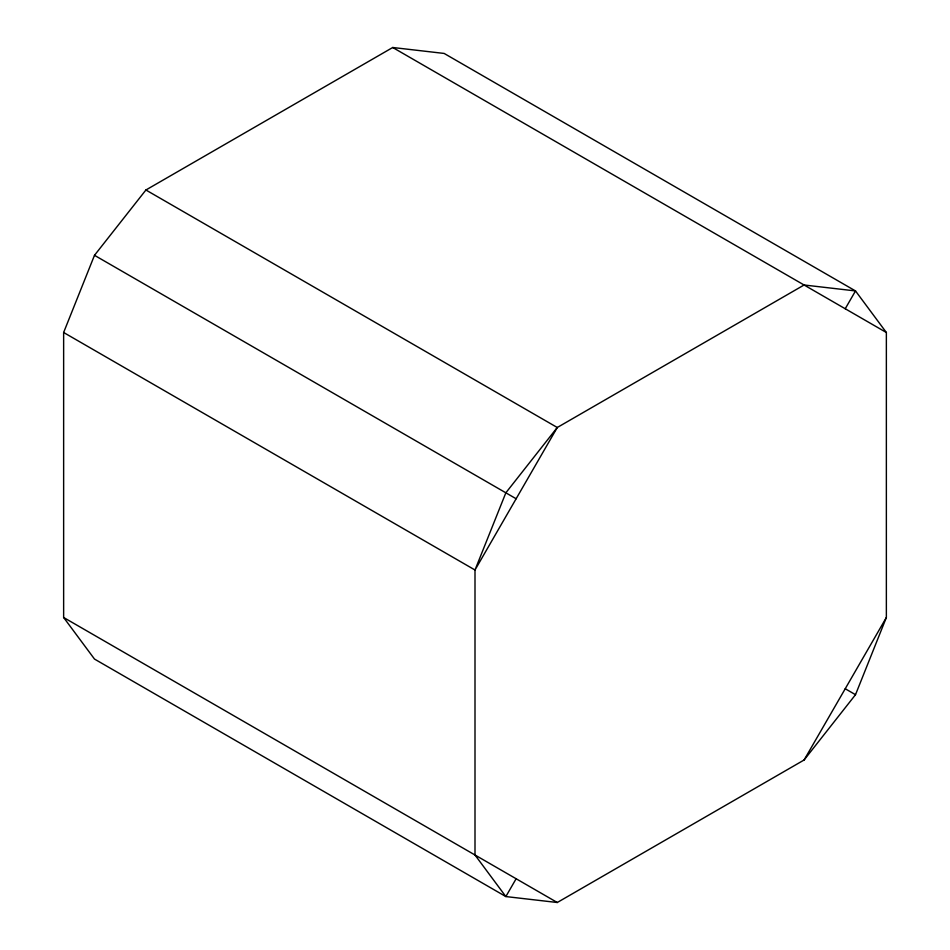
<?xml version="1.0" encoding="UTF-8"?>
<svg xmlns="http://www.w3.org/2000/svg" width="950" height="950" viewBox="0 0 950 950"><rect width="100%" height="100%" fill="white"/><g stroke="black" fill="none" stroke-linecap="round" stroke-linejoin="round"><path stroke-width="1.43" d="M63.638 332.5L94.489 255.312L145.908 190L392.73 47.5L444.149 53.438L855.511 290.938L886.362 332.5L886.362 617.5L855.511 694.688L804.092 760L557.27 902.5L505.851 896.562L94.489 659.062L63.638 617.5L63.638 332.5L475 570L475 855L505.851 896.562L516.135 878.75M845.227 308.75L855.511 290.938L804.092 285L557.27 427.5L505.851 492.812L475 570L557.27 427.5L145.908 190M804.092 760L886.362 617.5M392.73 47.5L886.362 332.5M94.489 255.312L516.135 498.75M845.227 688.75L855.511 694.688M63.638 617.5L557.27 902.5"/></g></svg>
